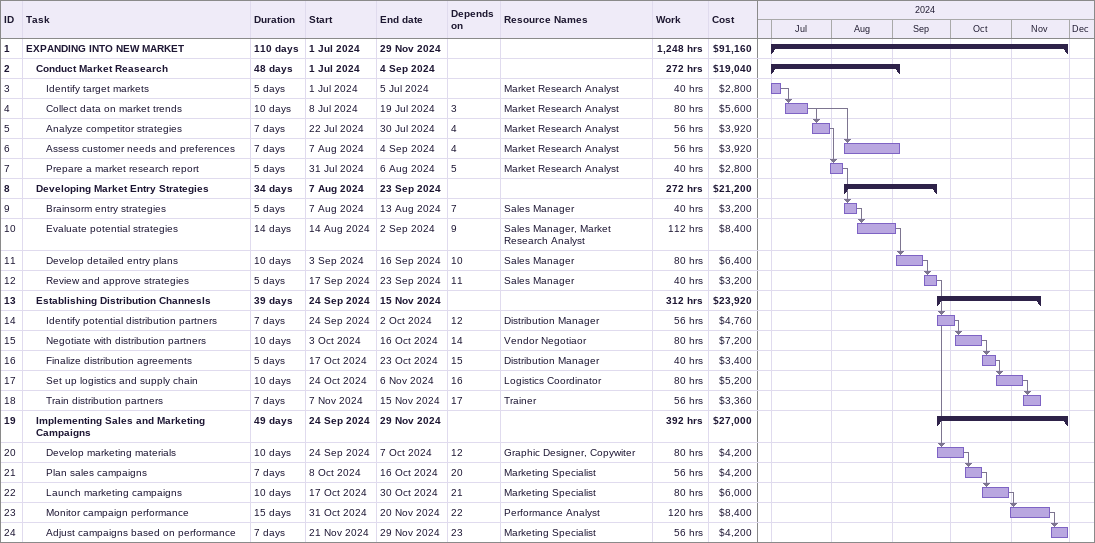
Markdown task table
| ID | Level | Task | Duration | Start | Finish | Predecessors | Resources | Work (h) | Cost ($) |
|---|---|---|---|---|---|---|---|---|---|
| 1 | 1 | **EXPANDING INTO NEW MARKET** | 110d | 2024-07-01 | 2024-11-29 |  |  | 1248 | 91160 |
| 2 | 2 | **Conduct Market Reasearch** | 48d | 2024-07-01 | 2024-09-04 |  |  | 272 | 19040 |
| 3 | 3 | Identify target markets | 5d | 2024-07-01 | 2024-07-05 |  | Market Research Analyst | 40 | 2800 |
| 4 | 3 | Collect data on market trends | 10d | 2024-07-08 | 2024-07-19 | 3 | Market Research Analyst | 80 | 5600 |
| 5 | 3 | Analyze competitor strategies | 7d | 2024-07-22 | 2024-07-30 | 4 | Market Research Analyst | 56 | 3920 |
| 6 | 3 | Assess customer needs and preferences | 7d | 2024-08-07 | 2024-09-04 | 4 | Market Research Analyst | 56 | 3920 |
| 7 | 3 | Prepare a market research report | 5d | 2024-07-31 | 2024-08-06 | 5 | Market Research Analyst | 40 | 2800 |
| 8 | 2 | **Developing Market Entry Strategies** | 34d | 2024-08-07 | 2024-09-23 |  |  | 272 | 21200 |
| 9 | 3 | Brainsorm entry strategies | 5d | 2024-08-07 | 2024-08-13 | 7 | Sales Manager | 40 | 3200 |
| 10 | 3 | Evaluate potential strategies | 14d | 2024-08-14 | 2024-09-02 | 9 | Sales Manager, Market Research Analyst | 112 | 8400 |
| 11 | 3 | Develop detailed entry plans | 10d | 2024-09-03 | 2024-09-16 | 10 | Sales Manager | 80 | 6400 |
| 12 | 3 | Review and approve strategies | 5d | 2024-09-17 | 2024-09-23 | 11 | Sales Manager | 40 | 3200 |
| 13 | 2 | **Establishing Distribution Channesls** | 39d | 2024-09-24 | 2024-11-15 |  |  | 312 | 23920 |
| 14 | 3 | Identify potential distribution partners | 7d | 2024-09-24 | 2024-10-02 | 12 | Distribution Manager | 56 | 4760 |
| 15 | 3 | Negotiate with distribution partners | 10d | 2024-10-03 | 2024-10-16 | 14 | Vendor Negotiaor | 80 | 7200 |
| 16 | 3 | Finalize distribution agreements | 5d | 2024-10-17 | 2024-10-23 | 15 | Distribution Manager | 40 | 3400 |
| 17 | 3 | Set up logistics and supply chain | 10d | 2024-10-24 | 2024-11-06 | 16 | Logistics Coordinator | 80 | 5200 |
| 18 | 3 | Train distribution partners | 7d | 2024-11-07 | 2024-11-15 | 17 | Trainer | 56 | 3360 |
| 19 | 2 | **Implementing Sales and Marketing Campaigns** | 49d | 2024-09-24 | 2024-11-29 |  |  | 392 | 27000 |
| 20 | 3 | Develop marketing materials | 10d | 2024-09-24 | 2024-10-07 | 12 | Graphic Designer, Copywiter | 80 | 4200 |
| 21 | 3 | Plan sales campaigns | 7d | 2024-10-08 | 2024-10-16 | 20 | Marketing Specialist | 56 | 4200 |
| 22 | 3 | Launch marketing campaigns | 10d | 2024-10-17 | 2024-10-30 | 21 | Marketing Specialist | 80 | 6000 |
| 23 | 3 | Monitor campaign performance | 15d | 2024-10-31 | 2024-11-20 | 22 | Performance Analyst | 120 | 8400 |
| 24 | 3 | Adjust campaigns based on performance | 7d | 2024-11-21 | 2024-11-29 | 23 | Marketing Specialist | 56 | 4200 |
